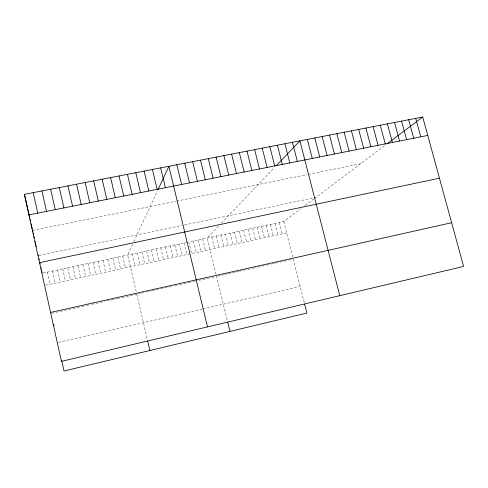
<?xml version="1.0" encoding="UTF-8"?>
<svg xmlns="http://www.w3.org/2000/svg" width="488" height="488" viewBox="0 0 488 488"><rect width="100%" height="100%" fill="white"/><g stroke="black" fill="none" stroke-linecap="round" stroke-linejoin="round"><path stroke-width="0.37" stroke-dasharray="2.44 1.83" d="M132.596 244.342L127.661 254.962L136.347 292.275M133.852 241.639L157.392 191.003M218.453 226.182L207.223 237.949L216.099 274.457M221.302 223.193L274.317 167.659M286.627 232.929L191.589 253.54L188.783 241.889L283.754 221.576L300.773 208.773M305.091 205.521L313.692 199.049M314.217 198.653L386.276 144.43M58.432 342.363L202.154 309.118M202.819 308.959L300.163 286.444M51.966 313.247L80.392 306.879M81.844 306.555L86.181 305.579M86.901 305.421L91.226 304.451M91.945 304.292L104.865 301.395M107.006 300.919L116.278 298.839M116.992 298.68L121.25 297.729M121.963 297.57L140.221 293.477M141.587 293.172L145.674 292.257M146.357 292.105L151.115 291.037M151.792 290.885L159.918 289.067M160.595 288.914L173.392 286.047M174.734 285.748L178.754 284.846M179.425 284.699L192.101 281.857M193.431 281.558L194.761 281.265M198.744 280.368L211.304 277.556M211.963 277.41L216.568 276.379L227.579 321.683M217.88 276.086L225.09 274.469M225.749 274.323L227.707 273.884M228.36 273.738L234.887 272.274M236.186 271.987L238.784 271.401M239.437 271.255L252.387 268.357M253.034 268.211L257.542 267.198M258.189 267.058L260.116 266.625M262.044 266.192L265.893 265.332M266.539 265.185L271.017 264.185M271.657 264.038L274.213 263.465M275.488 263.185L279.203 262.349M279.947 262.184L287.359 260.525M288.841 260.189L293.27 259.201L304.329 302.902M45.738 285.181L190.265 253.833M43.048 273.06L187.459 242.176M39.052 255.419L181.859 225.511M184.549 224.95L315.809 197.457M32.592 230.403L176.119 201.245M176.833 201.099L307.025 174.649M308.361 174.381L360.565 163.773M283.754 221.576L292.904 257.737M279.331 222.522L282.204 233.886M274.903 223.474L277.77 234.85M270.462 224.419L273.323 235.814M266.009 225.371L268.87 236.778M261.55 226.328L264.404 237.748M257.078 227.286L259.933 238.717M252.601 228.244L255.45 239.693M248.105 229.201L250.954 240.663M243.603 230.165L246.452 241.645M239.096 231.129L241.938 242.621M234.576 232.099L237.412 243.603M230.043 233.069L232.874 244.586M225.499 234.039L228.329 245.574M220.948 235.009L223.772 246.562M216.385 235.985L219.21 247.55M211.81 236.967L214.629 248.544M202.63 238.931L205.448 250.539M198.024 239.913L200.836 251.534M193.413 240.901L196.219 252.54M184.147 242.884L186.947 254.547M179.499 243.878L182.299 255.559M174.844 244.872L177.638 256.572M170.172 245.873L172.965 257.585M165.493 246.873L168.281 258.597M160.802 247.874L163.584 259.616M156.099 248.88L158.881 260.635M151.39 249.886L154.165 261.659M146.662 250.899L149.438 262.684M141.929 251.912L144.698 263.715M137.183 252.924L139.952 264.746M132.431 253.943L135.194 265.777M136.805 294.246L147.589 340.557M122.738 256.017L125.495 267.881M117.803 257.072L120.554 268.949M112.856 258.128L115.601 270.023M107.897 259.189L110.642 271.102M102.925 260.25L105.664 272.182M97.942 261.318L100.674 273.262M92.946 262.385L95.678 274.347M87.938 263.459L90.664 275.433M82.917 264.533L85.644 276.525M77.885 265.606L80.605 277.617M72.84 266.686L75.555 278.709M67.783 267.766L70.498 279.807M62.714 268.851L65.422 280.911M57.633 269.937L60.335 282.015M52.539 271.029L55.242 283.119M47.434 272.121L50.13 284.229"/><path stroke-width="0.73" d="M158.185 189.307L168.885 166.286L207.504 326.887M276.08 165.804L299.906 140.849L339.776 295.667M387.332 143.637L422.718 117.004L463.6 266.436L61.445 361.364L24.4 194.34L422.718 117.004M50.599 312.448L451.644 222.729M39.552 262.654L439.456 178.193M28.957 214.891L427.756 135.426M415.709 118.364L420.741 136.823M408.67 119.731L413.696 138.226M401.606 121.103L406.626 139.635M394.517 122.476L399.532 141.05M387.405 123.861L392.407 142.465M380.262 125.245L385.258 143.893M373.094 126.636L378.084 145.32M365.896 128.033L370.88 146.76M358.674 129.436L363.651 148.2M351.427 130.845L356.392 149.645M344.15 132.26L349.109 151.097M336.842 133.675L341.795 152.555M329.51 135.097L334.457 154.019M322.153 136.53L327.088 155.483M314.766 137.964L319.695 156.959M307.349 139.403L312.271 158.435M292.434 142.301L297.338 161.412M284.931 143.753L289.829 162.907M277.404 145.217L282.29 164.413M269.846 146.687L274.726 165.92M304.646 304.17L306.897 313.064L64.013 370.996L61.598 360.132M262.257 148.157L267.125 167.433M254.644 149.633L259.5 168.952M246.995 151.121L251.851 170.477M239.321 152.61L244.165 172.008M231.617 154.104L236.448 173.545M223.882 155.611L228.707 175.088M216.117 157.118L220.93 176.638M208.321 158.631L213.128 178.193M200.495 160.149L205.289 179.755M192.638 161.674L197.426 181.322M227.737 322.33L229.946 331.419M184.751 163.206L189.527 182.896M176.833 164.743L181.597 184.476M160.662 167.884L165.408 187.703M152.402 169.482L157.136 189.35M144.112 171.093L148.84 191.003M135.792 172.709L140.501 192.662M127.435 174.332L132.132 194.334M119.041 175.961L123.732 196.005M110.611 177.601L115.29 197.689M147.742 341.216L149.907 350.506M102.151 179.242L106.817 199.379M93.653 180.889L98.314 201.074M85.126 182.549L89.768 202.776M76.555 184.214L81.191 204.484M67.954 185.879L72.578 206.198M59.316 187.557L63.922 207.925M24.4 194.34L29.786 218.051M30.122 219.521L30.445 220.966M31.086 223.779L31.397 225.145M31.702 226.493L32.3 229.122M32.592 230.403L32.885 231.696M33.178 232.977L33.459 234.228M34.02 236.68L34.288 237.869M35.075 241.34L35.331 242.463M35.581 243.567L35.831 244.653M36.069 245.72L36.313 246.775M38.101 254.657L38.308 255.578M39.095 259.036L39.284 259.872M40.022 263.105L40.199 263.892M41.053 267.656L41.218 268.382M41.541 269.803L41.7 270.505M42.011 271.877L42.163 272.548M50.642 189.24L55.235 209.657M41.931 190.936L46.512 211.395M33.184 192.632L37.753 213.14M53.692 324.477L53.997 325.868"/></g></svg>
